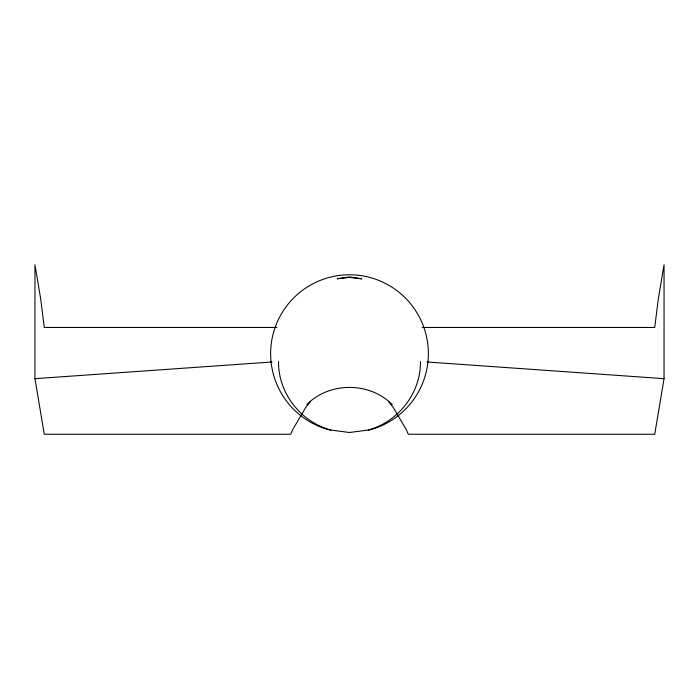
<?xml version="1.0" encoding="UTF-8"?>
<svg xmlns="http://www.w3.org/2000/svg" width="699" height="699" viewBox="0 0 699 699"><rect width="100%" height="100%" fill="white"/><g stroke="black" fill="none" stroke-linecap="round" stroke-linejoin="round"><path stroke-width="1.05" d="M420.475 361.523C420.868 392.978 398.404 421.785 368.216 430.034M422.117 327.455L654.727 327.455L658.301 299.032L664.05 264.755L664.05 378.666L654.727 434.245L408.277 434.245L406.294 429.623L393.406 407.631L388.801 401.969M310.199 401.969L305.594 407.631L292.706 429.623L290.723 434.245L44.273 434.245L34.95 378.666L34.95 264.755L40.699 299.032L44.273 327.455L276.883 327.455M306.721 404.642C329.5 381.671 369.5 381.671 392.279 404.642M34.95 378.666L271.998 361.986M427.002 361.986L664.05 378.666M330.784 430.034C300.596 421.785 278.132 392.978 278.525 361.523M338.832 278.482L337.18 278.814L349.5 277.407L361.82 278.814L349.5 276.97L338.832 278.482M369.911 429.815L349.5 432.498L329.089 429.815A78.865 78.856 0 0 1 284.895 308.408A78.865 78.856 0 0 1 414.105 308.408A78.865 78.856 0 0 1 369.911 429.815"/></g></svg>
